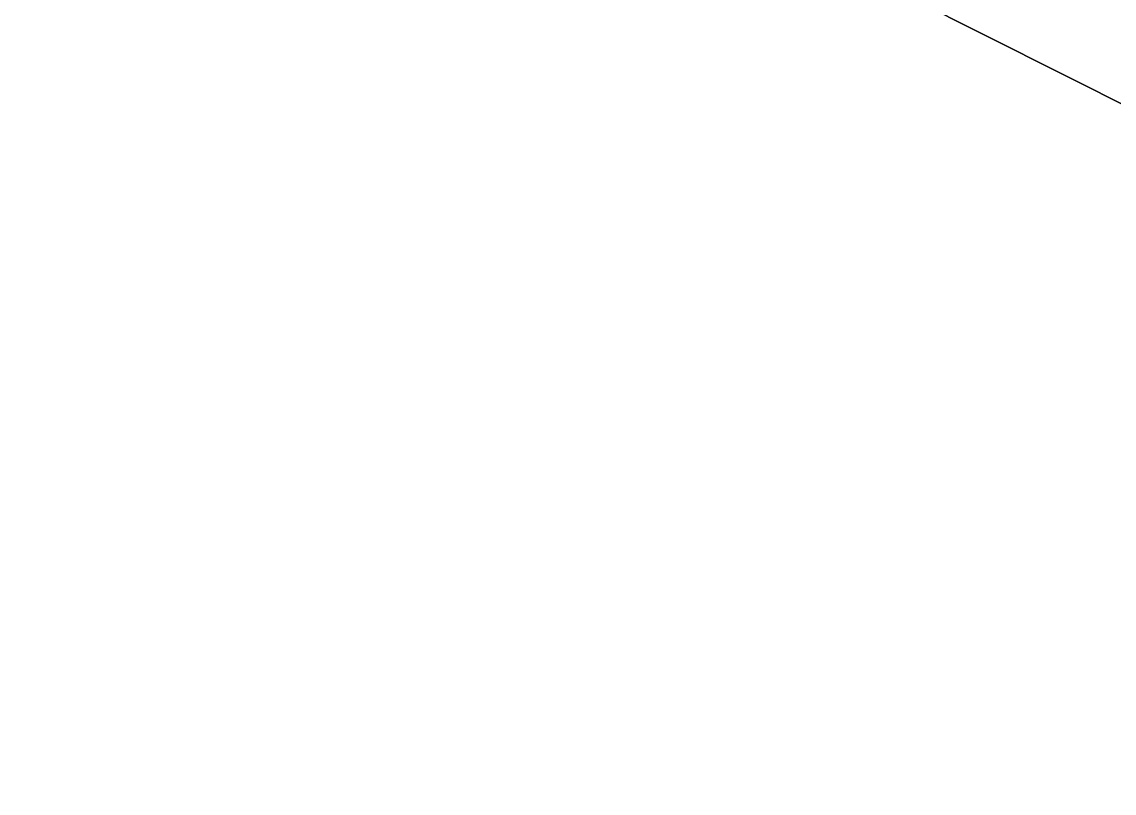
# Model space of a CAD drawing. Header units: metres. Extents: x -2743 to 126, y 13385 to 13916.
# Drawn here: x -1886.58961 to -1886.58345, y 13638.60497 to 13638.60932 of the extents above; entities that cross this region are included whole.
import ezdxf

# ---------------------------------------------------------------- set-up
doc = ezdxf.new("R2010")
doc.units = ezdxf.units.M
doc.layers.add('link-улица Берзарина_Покрытия — Новые$0$ДВ_ПП_Газон_Р', color=7, linetype='Continuous')
doc.layers.add('link-улица Берзарина_Покрытия — Новые$0$ДВ_ПП_Тип6_У_ТР_3м за счет Газона', color=7, linetype='Continuous')

msp = doc.modelspace()

# ---------------------------------------------------------------- linework, layer by layer
at = {"layer": 'link-улица Берзарина_Покрытия — Новые$0$ДВ_ПП_Газон_Р'}
msp.add_lwpolyline([(-1890.376, 13640.83), (-1899.965423, 13646.081393), (-1900.118847, 13645.69637), (-1896.711309, 13643.84562), (-1893.285016, 13642.030045), (-1889.84024, 13640.249788), (-1886.377254, 13638.50499), (-1886.238346, 13638.829642), (-1890.376, 13640.83)], close=True, dxfattribs=at)
at = {"layer": 'link-улица Берзарина_Покрытия — Новые$0$ДВ_ПП_Тип6_У_ТР_3м за счет Газона'}
msp.add_lwpolyline([(-1900.118847, 13645.69637), (-1900.524706, 13644.677849), (-1900.03178, 13644.407539), (-1898.330258, 13643.475746), (-1896.414245, 13642.426493), (-1894.733468, 13641.50606), (-1893.673805, 13640.925764), (-1891.554481, 13639.765172), (-1889.740885, 13638.856854), (-1886.82903, 13637.449111), (-1886.377254, 13638.50499), (-1889.84024, 13640.249788), (-1893.285016, 13642.030045), (-1896.711309, 13643.84562), (-1900.118847, 13645.69637)], close=True, dxfattribs=at)

doc.saveas('drawing.dxf')
